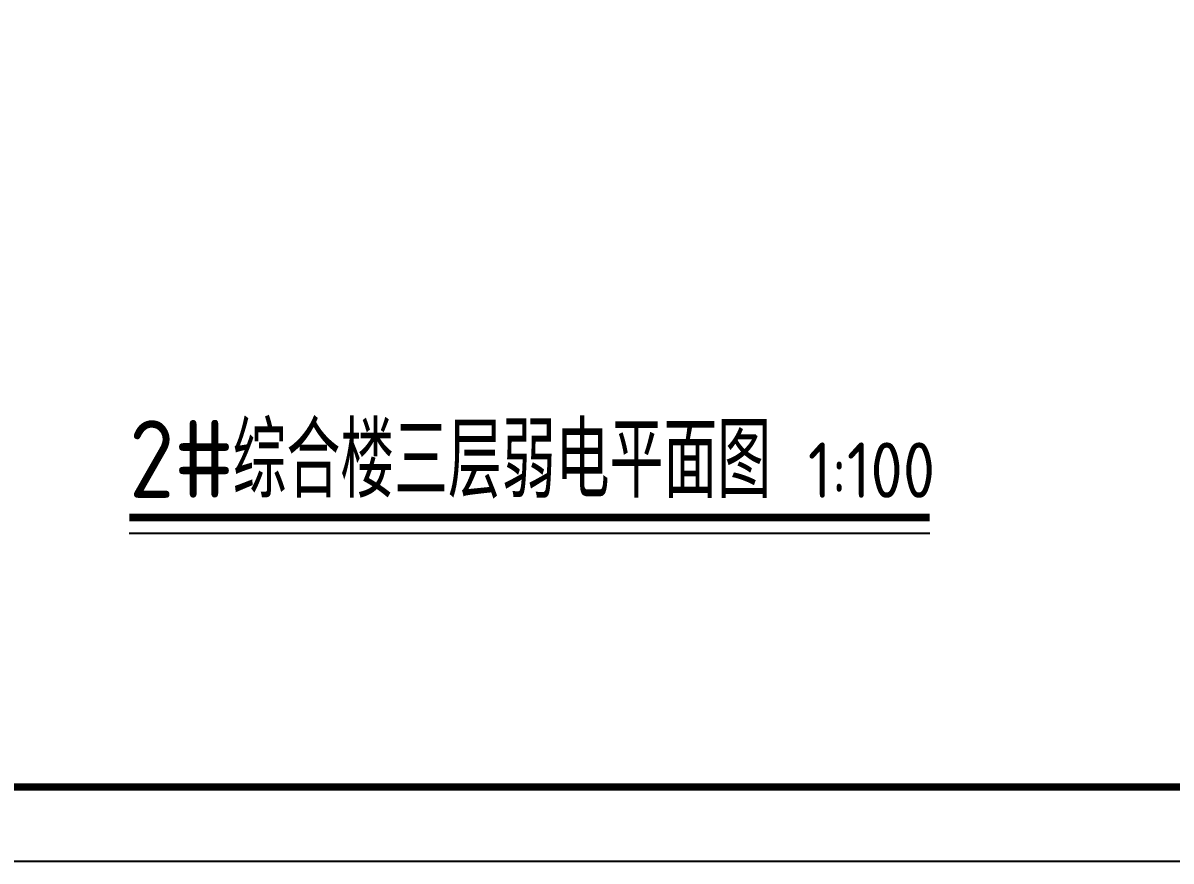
# Model space of a CAD drawing. Extents: x -9422388 to 15610651, y -1992469 to 953794.
# Drawn here: x -2744607 to -2729061, y -380398 to -369059 of the extents above; entities that cross this region are included whole.
import ezdxf

# ---------------------------------------------------------------- set-up
doc = ezdxf.new("R2010")
doc.units = 0
doc.header["$LTSCALE"] = 1000
doc.layers.add('A-ANNO-IDEN', color=3, linetype='Continuous')
doc.layers.add('PUB_TITLE', color=4, linetype='Continuous')
doc.styles.get("Standard").update_dxf_attribs({"font": 'gbenor.shx', "bigfont": 'gbcbig.shx'})

msp = doc.modelspace()

# ---------------------------------------------------------------- linework, layer by layer
at = {"layer": 'A-ANNO-IDEN', "const_width": 105}
msp.add_lwpolyline([(-2743168.89681, -375749.93337), (-2732328.2983, -375749.93337)], dxfattribs=at)
at = {"layer": 'A-ANNO-IDEN'}
msp.add_lwpolyline([(-2743168.89681, -375959.93337), (-2732328.2983, -375959.93337)], dxfattribs=at)
at = {"layer": 'PUB_TITLE'}
msp.add_lwpolyline([(-2786874.25692, -380398.05939), (-2681774.25692, -380398.05939), (-2681774.25692, -320998.05939), (-2786874.25692, -320998.05939)], close=True, dxfattribs=at)
at = {"layer": 'PUB_TITLE', "const_width": 100}
msp.add_lwpolyline([(-2784374.25692, -379398.05939), (-2682774.25692, -379398.05939), (-2682774.25692, -321998.05939), (-2784374.25692, -321998.05939)], close=True, dxfattribs=at)

# ---------------------------------------------------------------- texts
at = {"layer": 'A-ANNO-IDEN', "color": 7}
for s, height, p in [('2#', 1050, (-2743168.89681, -375484.08231)), ('综合楼三层弱电平面图', 1012.765957, (-2741768.89681, -375484.08231)), ('1:100', 750, (-2733978.79043, -375484.08231))]:
    msp.add_text(s, height=height, dxfattribs=at).set_placement(p)

doc.saveas('drawing.dxf')
